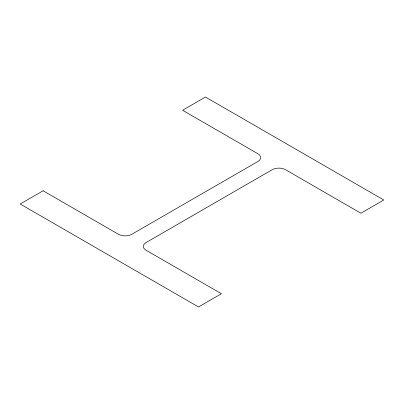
<?xml version="1.0" encoding="UTF-8"?>
<svg xmlns="http://www.w3.org/2000/svg" width="404" height="404" viewBox="0 0 404 404"><rect width="100%" height="100%" fill="white"/><g stroke="black" fill="none" stroke-linecap="round" stroke-linejoin="round"><path stroke-width="0.61" d="M43.112 190.784L20.2 204.015L198.516 306.959L221.427 293.733L146.051 250.217A9.393 5.424 0 0 1 146.051 242.546L272.23 169.695A9.393 5.424 0 0 1 285.512 169.695L360.888 213.216L383.8 199.985L205.484 97.041L182.573 110.267L257.949 153.783A9.393 5.424 0 0 1 257.949 161.454L131.77 234.305A9.393 5.424 0 0 1 118.488 234.305L43.112 190.784"/></g></svg>
